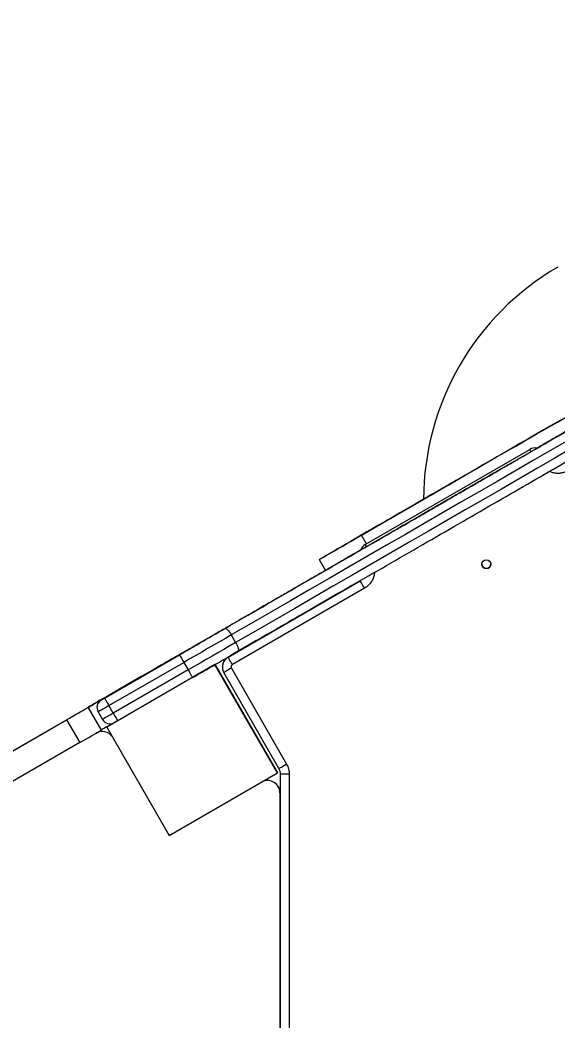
# Model space of a CAD drawing. Header units: millimetres. Extents: x -8083 to 6576, y -6691 to 5601.
# Drawn here: x -2021 to -1591, y 775 to 1575 of the extents above; entities that cross this region are included whole.
import ezdxf

# ---------------------------------------------------------------- set-up
doc = ezdxf.new("R2010")
doc.units = ezdxf.units.MM
for name, color, linetype in [('DIKOM_ОБЪЕКТ', 7, 'Continuous'), ('DIKOM_РАЗМЕР_ЗОНА', 7, 'Continuous'), ('DIKOM_РАЗМЕР_ОБЪЕКТА', 7, 'Continuous')]:
    doc.layers.add(name, color=color, linetype=linetype)
doc.styles.add('style1', font='arial.ttf', dxfattribs={"width": 0.8})
doc.dimstyles.new('1-50', dxfattribs={"dimtxt": 300, "dimasz": 200, "dimexe": 100, "dimexo": 0, "dimgap": 100, "dimtad": 1, "dimtxsty": 'style1', "dimcen": 200, "dimclrd": 7, "dimclre": 7, "dimclrt": 7, "dimadec": 1, "dimazin": 2, "dimtfac": 1, "dimtmove": 0, "dimatfit": 2, "dimfxl": 0, "dimlwd": 25, "dimlwe": 18, "dimarcsym": 0})

# ---------------------------------------------------------------- blocks, each defined once
blk = doc.blocks.new('*D9')
at = {"layer": 'Defpoints', "color": 0, "transparency": 16777216}
for p in [(-396.43, 3600.54), (-7041.64, -3045.53), (-3854.35, -3045.53)]:
    blk.add_point(p, dxfattribs=at)
at = {"layer": 'DIKOM_РАЗМЕР_ОБЪЕКТА', "color": 7, "lineweight": 18, "transparency": 16777216}
for p, q in [((-396.43, 3600.54), (-7141.64, 3600.54)), ((-3854.35, -3045.53), (-7141.64, -3045.53))]:
    blk.add_line(p, q, dxfattribs=at)
at = {"layer": 'DIKOM_РАЗМЕР_ОБЪЕКТА', "color": 7, "lineweight": 25, "transparency": 16777216}
blk.add_line((-7041.64, 3400.54), (-7041.64, -2845.53), dxfattribs=at)
at = {"layer": 'DIKOM_РАЗМЕР_ОБЪЕКТА', "color": 7, "transparency": 16777216}
for points in [[(-7074.97, 3400.54), (-7008.3, 3400.54), (-7041.64, 3600.54)], [(-7074.97, -2845.53), (-7008.3, -2845.53), (-7041.64, -3045.53)]]:
    blk.add_solid(points, dxfattribs=at)
at = {"layer": 'DIKOM_РАЗМЕР_ОБЪЕКТА', "color": 7, "transparency": 16777216, "insert": (-7294.81, 463.59), "char_height": 300, "attachment_point": 5, "rotation": 90, "style": 'style1'}
blk.add_mtext('6650', dxfattribs=at)
blk = doc.blocks.new('*D12')
at = {"layer": 'Defpoints', "color": 0, "transparency": 16777216}
for p in [(-682.93, 5600.54), (-7632.54, -5169.06), (-3908.34, -5169.06)]:
    blk.add_point(p, dxfattribs=at)
at = {"layer": 'DIKOM_РАЗМЕР_ЗОНА', "color": 7, "lineweight": 18, "transparency": 16777216}
for p, q in [((-682.93, 5600.54), (-7732.54, 5600.54)), ((-3908.34, -5169.06), (-7732.54, -5169.06))]:
    blk.add_line(p, q, dxfattribs=at)
at = {"layer": 'DIKOM_РАЗМЕР_ЗОНА', "color": 7, "lineweight": 25, "transparency": 16777216}
blk.add_line((-7632.54, 5400.54), (-7632.54, -4969.06), dxfattribs=at)
at = {"layer": 'DIKOM_РАЗМЕР_ЗОНА', "color": 7, "transparency": 16777216}
for points in [[(-7665.87, 5400.54), (-7599.2, 5400.54), (-7632.54, 5600.54)], [(-7665.87, -4969.06), (-7599.2, -4969.06), (-7632.54, -5169.06)]]:
    blk.add_solid(points, dxfattribs=at)
at = {"layer": 'DIKOM_РАЗМЕР_ЗОНА', "color": 7, "transparency": 16777216, "insert": (-7885.71, 474.85), "char_height": 300, "attachment_point": 5, "rotation": 90, "style": 'style1'}
blk.add_mtext('10800', dxfattribs=at)

msp = doc.modelspace()

# ---------------------------------------------------------------- linework, layer by layer
at = {"layer": 'DIKOM_ОБЪЕКТ', "color": 7, "linetype": 'Continuous', "lineweight": 15}
for p, q in [((-1608.601, 1232.176), (-1747.165, 1152.176)), ((-1744.701, 1155.908), (-1613.064, 1231.908)), ((-1628.519, 1220.676), (-1628.519, 1220.675)), ((-1747.841, 1163.338), (-1681.843, 1201.441)), ((-1743.838, 1156.406), (-1747.841, 1163.338)), ((-1727.246, 1163.675), (-1727.246, 1163.676)), ((-1781.497, 1143.906), (-1776.497, 1135.246)), ((-1854.478, 1065.97), (-1748.789, 1126.99)), ((-1854.478, 1065.97), (-1748.789, 1126.989)), ((-1745.289, 1120.927), (-1850.978, 1059.908)), ((-1748.789, 1126.989), (-1748.789, 1126.99)), ((-1851.903, 1083.621), (-1848.403, 1077.559)), ((-1953.219, 1033.209), (-1893.341, 1067.78)), ((-1897.864, 1065.329), (-1897.864, 1065.329)), ((-1887.403, 1071.209), (-1887.274, 1071.283)), ((-1887.402, 1071.209), (-1887.403, 1071.209)), ((-1864.89, 1060.059), (-1951.492, 1010.059)), ((-1949.719, 1027.146), (-1889.841, 1061.717)), ((-1889.841, 1061.717), (-1886.341, 1055.655)), ((-1814.89, 973.457), (-1864.89, 1060.059)), ((-1864.779, 1060.027), (-1814.893, 973.622)), ((-1858.977, 1058.176), (-1858.977, 1058.176)), ((-1851.713, 1057.181), (-1807.636, 980.286)), ((-1886.341, 1055.655), (-1946.219, 1021.084)), ((-1923.775, 1050.208), (-1944.559, 1038.209)), ((-1923.847, 1050.331), (-1940.428, 1040.758)), ((-1940.422, 1040.761), (-1923.843, 1050.333)), ((-1923.847, 1050.33), (-1940.401, 1040.773)), ((-1940.394, 1040.776), (-1923.843, 1050.332)), ((-1923.847, 1050.329), (-1940.374, 1040.788)), ((-1940.367, 1040.791), (-1923.843, 1050.332)), ((-1923.845, 1050.329), (-1940.335, 1040.809)), ((-1940.325, 1040.814), (-1923.845, 1050.329)), ((-1923.845, 1050.329), (-1940.315, 1040.82)), ((-1940.305, 1040.825), (-1923.845, 1050.329)), ((-1923.845, 1050.329), (-1923.775, 1050.208)), ((-1923.845, 1050.329), (-1923.845, 1050.329)), ((-1923.843, 1050.333), (-1923.843, 1050.332)), ((-1923.843, 1050.332), (-1923.843, 1050.331)), ((-1923.843, 1050.332), (-1923.843, 1050.332)), ((-1813.709, 976.805), (-1857.786, 1053.7)), ((-1940.421, 1040.761), (-1940.422, 1040.761)), ((-1940.394, 1040.776), (-1940.394, 1040.776)), ((-1940.367, 1040.791), (-1940.367, 1040.791)), ((-1940.325, 1040.814), (-1940.325, 1040.814)), ((-1940.236, 1040.705), (-1940.305, 1040.825)), ((-1966.417, 1025.753), (-2110.529, 942.55)), ((-1966.41, 1025.757), (-1966.417, 1025.753)), ((-1966.383, 1025.772), (-1966.4, 1025.762)), ((-1966.356, 1025.787), (-1966.373, 1025.777)), ((-1966.316, 1025.809), (-1966.346, 1025.792)), ((-1966.296, 1025.82), (-1966.306, 1025.814)), ((-1966.281, 1025.828), (-1966.286, 1025.825)), ((-1955.781, 1007.642), (-1966.281, 1025.828)), ((-1959.317, 1025.647), (-1959.317, 1025.647)), ((-1955.817, 1031.709), (-1955.817, 1031.709)), ((-1946.219, 1021.084), (-1949.719, 1027.146)), ((-1958.379, 1022.147), (-1954.879, 1016.084)), ((-2476.368, 731.329), (-1983.6, 1015.829)), ((-1983.6, 1015.829), (-1973.1, 997.643)), ((-1951.518, 1009.949), (-1951.584, 1010.065)), ((-1951.579, 1010.068), (-1951.512, 1009.953)), ((-1951.503, 1009.958), (-1951.57, 1010.073)), ((-1951.552, 1010.083), (-1951.485, 1009.968)), ((-1951.476, 1009.973), (-1951.543, 1010.089)), ((-1951.525, 1010.099), (-1951.458, 1009.983)), ((-1951.512, 1009.953), (-1951.518, 1009.949)), ((-1951.492, 1010.063), (-1951.516, 1010.104)), ((-1951.51, 1010.108), (-1951.492, 1010.078)), ((-1951.485, 1009.968), (-1951.503, 1009.958)), ((-1951.492, 1010.059), (-1951.493, 1010.117)), ((-1951.492, 1010.059), (-1901.492, 923.456)), ((-1951.476, 1009.973), (-1951.485, 1009.968)), ((-1951.458, 1009.983), (-1951.476, 1009.973)), ((-1944.449, 1014.184), (-1945.213, 1013.743)), ((-1973.1, 997.643), (-2465.868, 713.142)), ((-1901.492, 923.456), (-1814.89, 973.457)), ((-1814.893, 973.622), (-1814.89, 973.457)), ((-1812.518, 405.6), (-1812.518, 972.33)), ((-1805.518, 972.33), (-1812.518, 972.33)), ((-1805.518, 972.33), (-1805.518, 405.6)), ((-1812.927, 957.54), (-1812.927, 957.542)), ((-1812.925, 957.334), (-1812.925, 400.122))]:
    msp.add_line(p, q, dxfattribs=at)
at = {"layer": 'DIKOM_ОБЪЕКТ', "color": 7, "linetype": 'Continuous', "lineweight": 15, "flags": 128}
for points in [[(-1747.841, 1163.338), (-1743.325, 1165.944), (-1738.55, 1168.701), (-1733.522, 1171.605), (-1728.245, 1174.651), (-1722.728, 1177.836), (-1716.976, 1181.157), (-1710.997, 1184.609), (-1704.798, 1188.188), (-1698.386, 1191.89), (-1691.77, 1195.71), (-1684.957, 1199.643), (-1677.956, 1203.685), (-1670.775, 1207.831), (-1663.422, 1212.076), (-1655.908, 1216.415), (-1648.24, 1220.842), (-1640.429, 1225.351), (-1632.484, 1229.939), (-1624.414, 1234.597), (-1616.23, 1239.323), (-1607.941, 1244.108), (-1599.558, 1248.948), (-1591.09, 1253.837), (-1582.548, 1258.769)], [(-1587.869, 1255.697), (-1594.737, 1251.732), (-1601.492, 1247.832), (-1608.122, 1244.004), (-1614.615, 1240.255), (-1620.961, 1236.591), (-1627.148, 1233.019), (-1633.165, 1229.545), (-1639.002, 1226.176), (-1644.648, 1222.916), (-1650.093, 1219.772), (-1655.328, 1216.749), (-1660.345, 1213.853), (-1665.133, 1211.089), (-1669.685, 1208.461), (-1673.992, 1205.974), (-1678.047, 1203.633), (-1681.843, 1201.441)], [(-1583.405, 1238.638), (-1597.143, 1230.707), (-1611.049, 1222.678), (-1625.119, 1214.555), (-1639.346, 1206.341), (-1653.726, 1198.039), (-1668.252, 1189.652), (-1682.918, 1181.184), (-1697.721, 1172.638), (-1712.652, 1164.017), (-1727.708, 1155.325), (-1742.881, 1146.565), (-1758.167, 1137.739), (-1773.559, 1128.853), (-1789.051, 1119.908), (-1804.638, 1110.909), (-1820.313, 1101.86), (-1836.069, 1092.762), (-1851.903, 1083.621)], [(-1579.905, 1232.576), (-1593.643, 1224.644), (-1607.549, 1216.616), (-1621.619, 1208.493), (-1635.846, 1200.279), (-1650.226, 1191.977), (-1664.752, 1183.59), (-1679.418, 1175.122), (-1694.221, 1166.576), (-1709.152, 1157.955), (-1724.208, 1149.263), (-1739.381, 1140.502), (-1754.667, 1131.677), (-1770.059, 1122.791), (-1785.551, 1113.846), (-1801.138, 1104.847), (-1816.813, 1095.797), (-1832.569, 1086.7), (-1848.403, 1077.559)], [(-1598.438, 1238.044), (-1598.699, 1237.893), (-1599.506, 1237.427)], [(-1612.065, 1230.176), (-1612.475, 1230.886), (-1612.798, 1231.447), (-1612.997, 1231.792), (-1613.064, 1231.908)], [(-1681.843, 1201.441), (-1685.374, 1199.403), (-1688.632, 1197.521), (-1691.613, 1195.801), (-1694.311, 1194.243), (-1696.721, 1192.852), (-1698.839, 1191.628), (-1700.662, 1190.576), (-1702.186, 1189.696), (-1703.408, 1188.991), (-1704.327, 1188.46), (-1704.941, 1188.106), (-1705.249, 1187.928), (-1705.249, 1187.928), (-1704.942, 1188.105), (-1704.33, 1188.459), (-1703.412, 1188.988), (-1702.191, 1189.694), (-1700.668, 1190.573), (-1698.846, 1191.625), (-1698.064, 1192.076)], [(-1671.66, 1207.32), (-1671.814, 1207.232), (-1672.261, 1206.973), (-1672.964, 1206.568), (-1673.858, 1206.051), (-1674.864, 1205.47), (-1675.894, 1204.876), (-1676.856, 1204.321), (-1677.663, 1203.855), (-1678.245, 1203.519), (-1678.549, 1203.343), (-1678.549, 1203.343), (-1678.245, 1203.518), (-1677.663, 1203.854), (-1676.856, 1204.32), (-1675.895, 1204.875), (-1674.865, 1205.47), (-1673.858, 1206.051), (-1672.964, 1206.567), (-1672.262, 1206.973), (-1671.814, 1207.232), (-1671.66, 1207.32)], [(-1698.064, 1192.076), (-1698.414, 1191.875), (-1704.825, 1188.173), (-1711.023, 1184.595), (-1717.001, 1181.143), (-1722.752, 1177.823), (-1728.268, 1174.638), (-1733.543, 1171.593), (-1738.571, 1168.69), (-1743.344, 1165.934), (-1747.859, 1163.327), (-1752.108, 1160.874), (-1756.087, 1158.577), (-1759.792, 1156.438), (-1763.217, 1154.461), (-1766.358, 1152.647), (-1769.211, 1151), (-1771.773, 1149.52), (-1774.041, 1148.211), (-1776.013, 1147.073), (-1777.685, 1146.107), (-1779.056, 1145.316), (-1780.123, 1144.699), (-1780.887, 1144.259), (-1781.345, 1143.994), (-1781.497, 1143.906), (-1781.344, 1143.995), (-1780.884, 1144.26), (-1780.12, 1144.702), (-1779.051, 1145.319), (-1777.679, 1146.111), (-1776.005, 1147.077), (-1774.033, 1148.216), (-1771.763, 1149.526), (-1769.2, 1151.006), (-1766.345, 1152.654), (-1763.203, 1154.468), (-1759.777, 1156.446), (-1756.072, 1158.585), (-1752.091, 1160.883), (-1747.841, 1163.338)], [(-1727.09, 1175.318), (-1727.897, 1174.852), (-1728.479, 1174.516), (-1728.783, 1174.341), (-1728.783, 1174.341), (-1728.479, 1174.516), (-1727.897, 1174.852), (-1727.09, 1175.318), (-1726.129, 1175.873), (-1725.099, 1176.468), (-1724.093, 1177.049), (-1723.199, 1177.565), (-1722.496, 1177.971), (-1722.048, 1178.229), (-1721.894, 1178.318), (-1722.047, 1178.229), (-1722.496, 1177.971), (-1723.198, 1177.565), (-1724.092, 1177.049), (-1725.099, 1176.468), (-1726.129, 1175.873), (-1727.09, 1175.318)], [(-1753.905, 1159.837), (-1754.712, 1159.37), (-1755.294, 1159.035), (-1755.598, 1158.859), (-1755.598, 1158.859), (-1755.294, 1159.035), (-1754.712, 1159.37), (-1753.905, 1159.836), (-1752.944, 1160.391), (-1751.914, 1160.986), (-1750.908, 1161.567), (-1750.013, 1162.083), (-1749.311, 1162.489), (-1748.862, 1162.748), (-1748.708, 1162.837), (-1748.862, 1162.748), (-1749.31, 1162.489), (-1750.013, 1162.084), (-1750.907, 1161.567), (-1751.914, 1160.986), (-1752.943, 1160.392), (-1753.905, 1159.837)], [(-1743.701, 1154.176), (-1744.111, 1154.886), (-1744.434, 1155.447), (-1744.633, 1155.792), (-1744.701, 1155.908)], [(-1747.911, 1127.5), (-1749.656, 1126.493), (-1755.336, 1123.213), (-1760.835, 1120.039), (-1766.143, 1116.974), (-1771.248, 1114.027), (-1776.139, 1111.203), (-1780.808, 1108.507), (-1785.244, 1105.946), (-1789.437, 1103.525), (-1793.381, 1101.248), (-1797.066, 1099.121), (-1800.485, 1097.147), (-1803.631, 1095.331), (-1806.497, 1093.676)], [(-1745.289, 1120.927), (-1745.972, 1122.11), (-1746.628, 1123.247), (-1747.234, 1124.295), (-1747.764, 1125.214), (-1748.199, 1125.968), (-1748.522, 1126.528), (-1748.722, 1126.873), (-1748.789, 1126.989)], [(-1856.731, 1088.917), (-1856.404, 1088.95), (-1855.956, 1088.748), (-1855.403, 1088.321), (-1854.767, 1087.683), (-1854.071, 1086.86), (-1853.343, 1085.883), (-1852.611, 1084.789), (-1851.903, 1083.621)], [(-1806.497, 1093.676), (-1809.318, 1092.047), (-1812.433, 1090.249), (-1815.833, 1088.285), (-1819.512, 1086.162), (-1823.459, 1083.883), (-1827.666, 1081.454), (-1832.123, 1078.88), (-1836.819, 1076.169), (-1841.745, 1073.325), (-1846.886, 1070.357), (-1852.233, 1067.27), (-1854.731, 1065.828)], [(-1851.903, 1083.621), (-1856.581, 1080.92), (-1861.285, 1078.204), (-1866.011, 1075.475), (-1870.755, 1072.736), (-1875.514, 1069.989), (-1880.284, 1067.235), (-1885.06, 1064.477), (-1889.841, 1061.717)], [(-1848.403, 1077.559), (-1853.081, 1074.858), (-1857.785, 1072.142), (-1862.511, 1069.413), (-1867.255, 1066.674), (-1872.014, 1063.927), (-1876.784, 1061.173), (-1881.56, 1058.415), (-1886.341, 1055.655)], [(-1848.403, 1077.559), (-1847.745, 1076.361), (-1847.164, 1075.181), (-1846.682, 1074.062), (-1846.316, 1073.048), (-1846.083, 1072.178), (-1845.989, 1071.485), (-1846.038, 1070.996), (-1846.231, 1070.73)], [(-1897.864, 1065.329), (-1898.028, 1065.235), (-1898.516, 1064.953), (-1899.322, 1064.487), (-1900.437, 1063.843), (-1901.847, 1063.03), (-1903.533, 1062.056), (-1905.474, 1060.936), (-1907.646, 1059.681), (-1910.022, 1058.309), (-1912.573, 1056.837), (-1915.264, 1055.283), (-1918.064, 1053.667), (-1920.936, 1052.008), (-1923.845, 1050.329)], [(-1923.845, 1050.329), (-1920.936, 1052.008), (-1918.064, 1053.667), (-1915.264, 1055.283), (-1912.573, 1056.837), (-1910.022, 1058.309), (-1907.646, 1059.681), (-1905.474, 1060.935), (-1903.533, 1062.056), (-1901.847, 1063.03), (-1900.437, 1063.843), (-1899.322, 1064.487), (-1898.516, 1064.953), (-1898.028, 1065.234), (-1897.864, 1065.329)], [(-1893.341, 1067.78), (-1893.274, 1067.663), (-1893.074, 1067.318), (-1892.751, 1066.758), (-1892.316, 1066.004), (-1891.785, 1065.085), (-1891.18, 1064.037), (-1890.524, 1062.9), (-1889.841, 1061.717)], [(-1850.978, 1059.908), (-1851.66, 1061.091), (-1852.317, 1062.228), (-1852.922, 1063.276), (-1853.452, 1064.194), (-1853.888, 1064.948), (-1854.211, 1065.509), (-1854.41, 1065.854), (-1854.478, 1065.97)], [(-1910.48, 1058.046), (-1910.022, 1058.31), (-1907.646, 1059.682), (-1905.474, 1060.936), (-1904.079, 1061.741)], [(-1851.713, 1057.181), (-1852.898, 1056.502), (-1854.037, 1055.849), (-1855.087, 1055.247), (-1856.007, 1054.72), (-1856.763, 1054.287), (-1857.323, 1053.965), (-1857.669, 1053.767), (-1857.786, 1053.7)], [(-1930.898, 1046.26), (-1930.744, 1046.349), (-1930.297, 1046.607), (-1929.594, 1047.013), (-1928.7, 1047.529), (-1927.693, 1048.11), (-1926.664, 1048.705), (-1925.702, 1049.26), (-1924.895, 1049.726), (-1924.313, 1050.062), (-1924.009, 1050.237), (-1924.009, 1050.237), (-1924.313, 1050.062), (-1924.894, 1049.726), (-1925.702, 1049.26), (-1926.663, 1048.705), (-1927.693, 1048.111), (-1928.699, 1047.529), (-1929.594, 1047.013), (-1930.296, 1046.607), (-1930.744, 1046.349), (-1930.898, 1046.26)], [(-1930.87, 1046.275), (-1930.716, 1046.364), (-1930.268, 1046.623), (-1929.566, 1047.028), (-1928.672, 1047.544), (-1927.665, 1048.126), (-1926.635, 1048.72), (-1925.674, 1049.275), (-1924.867, 1049.741), (-1924.285, 1050.077), (-1923.981, 1050.253), (-1923.98, 1050.253), (-1924.285, 1050.077), (-1924.866, 1049.741), (-1925.674, 1049.275), (-1926.635, 1048.72), (-1927.664, 1048.126), (-1928.672, 1047.545), (-1929.566, 1047.028), (-1930.268, 1046.623), (-1930.716, 1046.364), (-1930.87, 1046.275)], [(-1930.842, 1046.291), (-1930.689, 1046.379), (-1930.24, 1046.638), (-1929.538, 1047.044), (-1928.644, 1047.56), (-1927.637, 1048.141), (-1926.607, 1048.736), (-1925.646, 1049.291), (-1924.839, 1049.757), (-1924.257, 1050.092), (-1923.953, 1050.268), (-1923.953, 1050.268), (-1924.257, 1050.093), (-1924.839, 1049.757), (-1925.646, 1049.291), (-1926.607, 1048.736), (-1927.637, 1048.141), (-1928.643, 1047.56), (-1929.537, 1047.044), (-1930.24, 1046.638), (-1930.688, 1046.38), (-1930.842, 1046.291)], [(-1930.801, 1046.313), (-1930.647, 1046.402), (-1930.199, 1046.661), (-1929.497, 1047.066), (-1928.603, 1047.583), (-1927.596, 1048.164), (-1926.566, 1048.758), (-1925.605, 1049.313), (-1924.798, 1049.779), (-1924.216, 1050.115), (-1923.912, 1050.291), (-1923.912, 1050.291), (-1924.216, 1050.115), (-1924.797, 1049.78), (-1925.605, 1049.313), (-1926.566, 1048.759), (-1927.596, 1048.164), (-1928.602, 1047.583), (-1929.496, 1047.066), (-1930.199, 1046.661), (-1930.647, 1046.402), (-1930.801, 1046.313)], [(-1930.78, 1046.325), (-1930.627, 1046.414), (-1930.178, 1046.672), (-1929.476, 1047.078), (-1928.582, 1047.594), (-1927.575, 1048.175), (-1926.546, 1048.77), (-1925.584, 1049.325), (-1924.777, 1049.791), (-1924.195, 1050.127), (-1923.891, 1050.302), (-1923.891, 1050.302), (-1924.195, 1050.127), (-1924.777, 1049.791), (-1925.584, 1049.325), (-1926.545, 1048.77), (-1927.575, 1048.175), (-1928.581, 1047.594), (-1929.476, 1047.078), (-1930.178, 1046.672), (-1930.626, 1046.414), (-1930.78, 1046.325)], [(-1930.703, 1046.209), (-1930.549, 1046.298), (-1930.101, 1046.556), (-1929.398, 1046.962), (-1928.504, 1047.478), (-1927.498, 1048.059), (-1926.468, 1048.654), (-1925.506, 1049.209), (-1924.699, 1049.675), (-1924.118, 1050.011), (-1923.813, 1050.186), (-1923.813, 1050.186), (-1924.118, 1050.011), (-1924.699, 1049.675), (-1925.506, 1049.209), (-1926.468, 1048.654), (-1927.498, 1048.059), (-1928.504, 1047.478), (-1929.398, 1046.962), (-1930.101, 1046.556), (-1930.549, 1046.298), (-1930.703, 1046.209)], [(-1886.341, 1055.655), (-1885.658, 1054.473), (-1885.001, 1053.335), (-1884.396, 1052.287), (-1883.866, 1051.369), (-1883.431, 1050.615), (-1883.107, 1050.055), (-1882.908, 1049.71), (-1882.841, 1049.593)], [(-1940.428, 1040.758), (-1943.337, 1039.079), (-1946.209, 1037.42), (-1949.009, 1035.804), (-1951.701, 1034.25), (-1954.25, 1032.777), (-1956.627, 1031.405), (-1958.8, 1030.151), (-1960.741, 1029.03), (-1962.427, 1028.057), (-1963.837, 1027.243), (-1964.952, 1026.599), (-1965.758, 1026.133), (-1966.247, 1025.851), (-1966.41, 1025.757)], [(-1940.401, 1040.773), (-1943.309, 1039.093), (-1946.182, 1037.435), (-1948.981, 1035.819), (-1951.674, 1034.264), (-1954.223, 1032.792), (-1956.6, 1031.42), (-1958.772, 1030.166), (-1960.714, 1029.045), (-1962.4, 1028.072), (-1963.81, 1027.258), (-1964.924, 1026.614), (-1965.731, 1026.148), (-1966.22, 1025.866), (-1966.383, 1025.772)], [(-1940.335, 1040.809), (-1943.244, 1039.13), (-1946.116, 1037.471), (-1948.916, 1035.855), (-1951.607, 1034.301), (-1954.158, 1032.829), (-1956.534, 1031.457), (-1958.706, 1030.203), (-1960.647, 1029.082), (-1962.333, 1028.108), (-1963.743, 1027.295), (-1964.858, 1026.651), (-1965.665, 1026.185), (-1966.153, 1025.903), (-1966.316, 1025.809)], [(-1940.315, 1040.82), (-1943.224, 1039.14), (-1946.096, 1037.482), (-1948.896, 1035.866), (-1951.587, 1034.312), (-1954.137, 1032.84), (-1956.513, 1031.468), (-1958.686, 1030.214), (-1960.627, 1029.093), (-1962.313, 1028.119), (-1963.722, 1027.306), (-1964.837, 1026.662), (-1965.644, 1026.196), (-1966.132, 1025.914), (-1966.296, 1025.82)], [(-1966.286, 1025.825), (-1966.123, 1025.92), (-1965.635, 1026.201), (-1964.829, 1026.667), (-1963.714, 1027.311), (-1962.304, 1028.124), (-1960.619, 1029.098), (-1958.677, 1030.218), (-1956.505, 1031.473), (-1954.128, 1032.845), (-1951.578, 1034.317), (-1948.887, 1035.871), (-1946.087, 1037.487), (-1943.214, 1039.146), (-1940.305, 1040.825)], [(-1940.374, 1040.788), (-1943.282, 1039.108), (-1946.155, 1037.45), (-1947.872, 1036.458)], [(-1945.677, 1037.726), (-1943.303, 1039.097), (-1940.394, 1040.776)], [(-1945.677, 1037.727), (-1943.33, 1039.082), (-1940.422, 1040.761)], [(-1945.676, 1037.725), (-1943.234, 1039.135), (-1940.325, 1040.814)], [(-1945.676, 1037.726), (-1943.276, 1039.112), (-1940.367, 1040.791)], [(-1953.219, 1033.209), (-1953.152, 1033.092), (-1952.953, 1032.747), (-1952.629, 1032.187), (-1952.194, 1031.433), (-1951.664, 1030.515), (-1951.059, 1029.466), (-1950.402, 1028.329), (-1949.719, 1027.146)], [(-1983.6, 1015.829), (-1981.135, 1017.252), (-1978.72, 1018.646), (-1976.405, 1019.983), (-1974.236, 1021.235), (-1972.257, 1022.378), (-1970.51, 1023.386), (-1969.03, 1024.241), (-1967.845, 1024.925), (-1966.982, 1025.424), (-1966.457, 1025.727), (-1966.281, 1025.828)], [(-1966.4, 1025.762), (-1966.237, 1025.857), (-1965.749, 1026.138), (-1964.943, 1026.604), (-1963.828, 1027.247), (-1962.419, 1028.061), (-1960.734, 1029.034), (-1958.792, 1030.155), (-1956.62, 1031.409), (-1955.869, 1031.843)], [(-1966.373, 1025.777), (-1966.21, 1025.872), (-1965.722, 1026.153), (-1964.916, 1026.619), (-1963.801, 1027.262), (-1962.392, 1028.076), (-1960.706, 1029.049), (-1958.765, 1030.17), (-1956.593, 1031.424), (-1955.868, 1031.843)], [(-1955.75, 1031.91), (-1956.573, 1031.435), (-1958.745, 1030.181), (-1960.687, 1029.06), (-1962.373, 1028.086), (-1963.782, 1027.273), (-1964.897, 1026.629), (-1965.704, 1026.163), (-1966.192, 1025.881), (-1966.356, 1025.787)], [(-1966.346, 1025.792), (-1966.183, 1025.887), (-1965.695, 1026.168), (-1964.889, 1026.634), (-1963.774, 1027.277), (-1962.365, 1028.091), (-1960.679, 1029.064), (-1958.738, 1030.185), (-1956.566, 1031.439), (-1955.867, 1031.843)], [(-1966.306, 1025.814), (-1966.143, 1025.909), (-1965.655, 1026.19), (-1964.849, 1026.656), (-1963.734, 1027.3), (-1962.324, 1028.113), (-1960.639, 1029.087), (-1958.697, 1030.207), (-1956.525, 1031.462), (-1955.866, 1031.842)], [(-1949.719, 1027.146), (-1951.409, 1026.171), (-1953.034, 1025.233), (-1954.531, 1024.369), (-1955.843, 1023.611), (-1956.92, 1022.989), (-1957.72, 1022.527), (-1958.213, 1022.243), (-1958.379, 1022.147)], [(-1946.219, 1021.084), (-1947.909, 1020.109), (-1949.534, 1019.171), (-1951.031, 1018.307), (-1952.343, 1017.549), (-1953.42, 1016.927), (-1954.22, 1016.465), (-1954.713, 1016.18), (-1954.879, 1016.084)], [(-1946.219, 1021.084), (-1945.536, 1019.902), (-1944.88, 1018.764), (-1944.275, 1017.716), (-1943.744, 1016.798), (-1943.309, 1016.044), (-1942.986, 1015.484), (-1942.786, 1015.139), (-1942.719, 1015.022)], [(-1946.116, 1013.222), (-1948.177, 1012.032), (-1950.119, 1010.911), (-1951.804, 1009.938), (-1953.214, 1009.124), (-1954.329, 1008.48), (-1955.135, 1008.015), (-1955.623, 1007.733), (-1955.781, 1007.642)], [(-1973.1, 997.643), (-1970.635, 999.066), (-1968.22, 1000.46), (-1965.904, 1001.797), (-1963.736, 1003.049), (-1961.757, 1004.191), (-1960.01, 1005.2), (-1958.529, 1006.055), (-1957.345, 1006.738), (-1956.482, 1007.237), (-1955.957, 1007.54), (-1955.781, 1007.642)], [(-1807.636, 980.286), (-1808.821, 979.607), (-1809.961, 978.954), (-1811.011, 978.352), (-1811.931, 977.825), (-1812.686, 977.392), (-1813.247, 977.07), (-1813.593, 976.872), (-1813.709, 976.805)]]:
    msp.add_lwpolyline(points, dxfattribs=at)
at = {"layer": 'DIKOM_ОБЪЕКТ', "color": 7, "linetype": 'Continuous', "lineweight": 15}
msp.add_circle((-1647.883, 1140.214), 3.5, dxfattribs=at)
for centre, radius, start, end in [((-1483.065, 1191.498), 215, 120, 179.846072), ((-1608.565, 1224.114), 9, 82.371839, 120), ((-1608.565, 1224.114), 9, 82.371618, 120), ((-1740.201, 1148.114), 9, 120, 157.677094), ((-1740.201, 1148.114), 9, 120, 157.677319), ((-1647.883, 1140.215), 3.5, 180, 359.639667), ((-1849.978, 1058.176), 9, 120, 209.821493), ((-1849.978, 1058.176), 9, 120, 180), ((-1952.317, 1025.647), 7, 120, 210), ((-1952.317, 1025.647), 7, 120, 180), ((-1948.817, 1019.584), 7, 210, 300), ((-1955.154, 996.463), 10, 34.518738, 120), ((-1955.154, 996.462), 10, 34.473031, 120), ((-1821.518, 972.33), 9, 360, 29.821493), ((-1822.925, 957.334), 10, 359.999915, 113.968312), ((-1822.925, 957.336), 10, 1.18119, 113.906652)]:
    msp.add_arc(centre, radius, start, end, dxfattribs=at)
for points, knots in [([(-1440.495, 1329.232), (-1442.157, 1328.273), (-1445.517, 1326.333), (-1451.325, 1322.98), (-1457.763, 1319.263), (-1464.871, 1315.159), (-1472.624, 1310.682), (-1480.992, 1305.852), (-1489.925, 1300.693), (-1499.355, 1295.25), (-1509.214, 1289.557), (-1519.426, 1283.661), (-1529.905, 1277.611), (-1540.559, 1271.46), (-1551.299, 1265.259), (-1562.038, 1259.059), (-1572.674, 1252.919), (-1583.127, 1246.884), (-1593.305, 1241.007), (-1601.393, 1236.337), (-1606, 1233.678), (-1607.385, 1232.878)], [0, 0, 0, 0, 0.0501104, 0.1012998, 0.1534993, 0.2066272, 0.2605965, 0.3155045, 0.3709643, 0.4268563, 0.4830561, 0.5394383, 0.5958181, 0.6520172, 0.7079086, 0.7633699, 0.8182795, 0.8722478, 0.9253748, 0.9775727, 1, 1, 1, 1]), ([(-1856.731, 1088.917), (-1846.706, 1094.704), (-1826.641, 1106.289), (-1796.852, 1123.488), (-1767.298, 1140.55), (-1738.046, 1157.439), (-1709.162, 1174.115), (-1680.712, 1190.541), (-1652.757, 1206.681), (-1625.359, 1222.499), (-1598.579, 1237.96), (-1572.473, 1253.033), (-1547.086, 1267.69), (-1522.494, 1281.888), (-1498.651, 1295.655), (-1483.435, 1304.439), (-1475.834, 1308.828)], [0, 0, 0, 0, 0.0708769, 0.1418773, 0.2132172, 0.2847316, 0.3563875, 0.4281773, 0.5000001, 0.5718223, 0.6436121, 0.7152681, 0.7867825, 0.8581225, 0.9291229, 1, 1, 1, 1]), ([(-1846.231, 1070.73), (-1836.206, 1076.517), (-1816.141, 1088.102), (-1786.352, 1105.301), (-1756.798, 1122.364), (-1727.546, 1139.253), (-1698.663, 1155.929), (-1670.212, 1172.354), (-1642.257, 1188.495), (-1614.859, 1204.312), (-1588.079, 1219.774), (-1561.973, 1234.847), (-1536.586, 1249.504), (-1511.994, 1263.702), (-1488.15, 1277.468), (-1472.935, 1286.253), (-1465.334, 1290.641)], [0, 0, 0, 0, 0.0708768, 0.1418772, 0.2132174, 0.2847315, 0.3563878, 0.4281773, 0.5000002, 0.5718222, 0.6436121, 0.7152683, 0.7867824, 0.8581224, 0.9291237, 1, 1, 1, 1]), ([(-1597.342, 1238.676), (-1597.379, 1238.655), (-1597.454, 1238.611), (-1598.081, 1238.25), (-1599.119, 1237.65), (-1600.584, 1236.805), (-1602.384, 1235.765), (-1604.401, 1234.601), (-1606.499, 1233.389), (-1607.914, 1232.572), (-1608.601, 1232.176)], [0, 0, 0, 0, 0.1165131, 0.2400101, 0.3686414, 0.5000025, 0.6313537, 0.7599838, 0.8834684, 1, 1, 1, 1]), ([(-1607.384, 1232.878), (-1607.106, 1233.039), (-1606.101, 1233.619), (-1604.403, 1234.6), (-1602.383, 1235.766), (-1600.584, 1236.805), (-1599.119, 1237.65), (-1598.08, 1238.25), (-1597.454, 1238.611), (-1597.379, 1238.655), (-1597.342, 1238.676)], [0, 0, 0, 0, 0.0508704, 0.1835282, 0.3217154, 0.4628338, 0.6039627, 0.7421457, 0.8748212, 1, 1, 1, 1]), ([(-1628.519, 1220.675), (-1628.559, 1220.652), (-1628.638, 1220.607), (-1629.293, 1220.228), (-1630.364, 1219.61), (-1631.935, 1218.703), (-1633.976, 1217.524), (-1636.511, 1216.061), (-1639.496, 1214.337), (-1642.915, 1212.364), (-1646.706, 1210.174), (-1650.798, 1207.812), (-1655.136, 1205.307), (-1660.104, 1202.439), (-1665.691, 1199.214), (-1671.8, 1195.687), (-1677.382, 1192.464), (-1682.399, 1189.567), (-1686.967, 1186.93), (-1691.545, 1184.287), (-1696.144, 1181.632), (-1700.629, 1179.042), (-1704.967, 1176.538), (-1709.059, 1174.175), (-1712.85, 1171.986), (-1716.269, 1170.013), (-1719.254, 1168.289), (-1721.788, 1166.826), (-1724.053, 1165.519), (-1725.847, 1164.483), (-1727.031, 1163.799), (-1727.175, 1163.716), (-1727.246, 1163.675)], [0, 0, 0, 0, 0.0291255, 0.0582524, 0.0891258, 0.120002, 0.1521622, 0.1843266, 0.2170832, 0.2500174, 0.2829502, 0.3157092, 0.3478687, 0.3800316, 0.4211701, 0.4611871, 0.5000008, 0.5291237, 0.5582528, 0.589127, 0.6200025, 0.6521625, 0.6843251, 0.7170845, 0.7500168, 0.782951, 0.8157095, 0.8478683, 0.8800325, 0.9211702, 0.9611868, 1, 1, 1, 1]), ([(-1677.58, 1192.35), (-1676.176, 1193.161), (-1673.266, 1194.841), (-1668.798, 1197.42), (-1664.221, 1200.064), (-1659.621, 1202.719), (-1655.136, 1205.309), (-1650.798, 1207.813), (-1646.706, 1210.175), (-1642.915, 1212.364), (-1639.496, 1214.338), (-1636.511, 1216.062), (-1633.977, 1217.525), (-1631.713, 1218.832), (-1629.919, 1219.867), (-1628.734, 1220.552), (-1628.59, 1220.635), (-1628.519, 1220.676)], [0, 0, 0, 0, 0.054553, 0.11304, 0.1750258, 0.2370236, 0.3015964, 0.3661733, 0.4319493, 0.4980723, 0.5641992, 0.6299706, 0.694544, 0.7591236, 0.8417218, 0.9220691, 1, 1, 1, 1]), ([(-1582.476, 1214.927), (-1583.347, 1214.484), (-1585.141, 1213.572), (-1588.17, 1212.85), (-1591.386, 1212.705), (-1594.558, 1213.169), (-1596.485, 1213.998), (-1597.4, 1214.392)], [0, 0, 0, 0, 0.1883196, 0.3878942, 0.5957971, 0.8081147, 1, 1, 1, 1]), ([(-1727.246, 1163.676), (-1727.206, 1163.698), (-1727.127, 1163.744), (-1726.472, 1164.123), (-1725.401, 1164.741), (-1723.83, 1165.648), (-1721.789, 1166.826), (-1719.254, 1168.29), (-1716.269, 1170.014), (-1712.85, 1171.987), (-1709.059, 1174.176), (-1704.967, 1176.538), (-1700.629, 1179.043), (-1695.662, 1181.911), (-1690.074, 1185.137), (-1684.065, 1188.606), (-1680.091, 1190.9), (-1678.186, 1192)], [0, 0, 0, 0, 0.0584805, 0.1169626, 0.1789525, 0.2409483, 0.3055234, 0.370102, 0.4358772, 0.5020042, 0.5681293, 0.6339053, 0.6984779, 0.7630571, 0.8456583, 0.9260077, 1, 1, 1, 1]), ([(-1747.165, 1152.176), (-1747.852, 1151.779), (-1749.266, 1150.963), (-1751.364, 1149.751), (-1753.382, 1148.587), (-1755.182, 1147.547), (-1756.646, 1146.702), (-1757.685, 1146.102), (-1758.311, 1145.74), (-1758.387, 1145.697), (-1758.423, 1145.676)], [0, 0, 0, 0, 0.116513, 0.2399954, 0.3686246, 0.499998, 0.6313481, 0.7599812, 0.8834799, 1, 1, 1, 1]), ([(-1748.39, 1151.469), (-1750.208, 1150.419), (-1755.396, 1147.424), (-1763.468, 1142.764), (-1772.572, 1137.508), (-1781.082, 1132.594), (-1788.94, 1128.057), (-1796.073, 1123.939), (-1802.407, 1120.282), (-1807.978, 1117.066), (-1811.002, 1115.32), (-1812.506, 1114.452)], [0, 0, 0, 0, 0.0631721, 0.1802232, 0.2979911, 0.4161819, 0.5343709, 0.652139, 0.7691888, 0.8852366, 1, 1, 1, 1]), ([(-1758.423, 1145.676), (-1758.387, 1145.697), (-1758.311, 1145.741), (-1757.685, 1146.102), (-1756.646, 1146.702), (-1755.182, 1147.548), (-1753.382, 1148.586), (-1751.362, 1149.752), (-1749.667, 1150.732), (-1748.666, 1151.31), (-1748.39, 1151.469)], [0, 0, 0, 0, 0.125245, 0.2579972, 0.3962656, 0.5374615, 0.6786735, 0.8169435, 0.9496824, 1, 1, 1, 1]), ([(-1737.363, 1133.584), (-1737.48, 1132.595), (-1737.726, 1130.511), (-1738.91, 1127.533), (-1740.642, 1124.82), (-1742.783, 1122.558), (-1744.47, 1121.46), (-1745.289, 1120.927)], [0, 0, 0, 0, 0.191895, 0.4041922, 0.6120804, 0.8116761, 1, 1, 1, 1]), ([(-1812.506, 1114.452), (-1813.857, 1113.672), (-1816.559, 1112.111), (-1821.488, 1109.266), (-1827.062, 1106.047), (-1833.389, 1102.395), (-1840.37, 1098.364), (-1848.019, 1093.948), (-1856.245, 1089.198), (-1865.014, 1084.135), (-1874.237, 1078.811), (-1883.849, 1073.261), (-1891.724, 1068.715), (-1896.457, 1065.982), (-1897.794, 1065.21)], [0, 0, 0, 0, 0.0838909, 0.1677842, 0.2544255, 0.3410699, 0.4296497, 0.5182327, 0.6078122, 0.6973954, 0.7869759, 0.8765587, 0.965139, 1, 1, 1, 1]), ([(-1893.341, 1067.78), (-1889.241, 1070.147), (-1881.04, 1074.882), (-1868.792, 1081.953), (-1860.751, 1086.596), (-1856.731, 1088.917)], [0, 0, 0, 0, 0.3332925, 0.6667061, 1, 1, 1, 1]), ([(-1887.402, 1071.208), (-1887.454, 1071.178), (-1887.56, 1071.117), (-1888.434, 1070.613), (-1889.755, 1069.85), (-1891.424, 1068.887), (-1893.293, 1067.807), (-1895.492, 1066.538), (-1898.01, 1065.084), (-1900.8, 1063.473), (-1903.815, 1061.732), (-1907.015, 1059.885), (-1910.675, 1057.772), (-1914.793, 1055.395), (-1919.294, 1052.796), (-1922.297, 1051.062), (-1923.775, 1050.208)], [0, 0, 0, 0, 0.0776304, 0.1576666, 0.2399517, 0.3042769, 0.3686063, 0.4343009, 0.5000009, 0.5656951, 0.6313937, 0.6957203, 0.7600507, 0.8423319, 0.9223716, 1, 1, 1, 1]), ([(-1887.274, 1071.283), (-1887.333, 1071.249), (-1887.452, 1071.18), (-1888.416, 1070.623), (-1889.954, 1069.736), (-1892.099, 1068.497), (-1894.687, 1067.003), (-1896.782, 1065.793), (-1897.793, 1065.21)], [0, 0, 0, 0, 0.1665568, 0.3349408, 0.5047898, 0.6746235, 0.8430121, 1, 1, 1, 1]), ([(-1897.793, 1065.209), (-1897.026, 1065.652), (-1895.4, 1066.591), (-1893.297, 1067.805), (-1891.423, 1068.887), (-1889.756, 1069.85), (-1888.434, 1070.613), (-1887.56, 1071.117), (-1887.454, 1071.178), (-1887.402, 1071.208)], [0, 0, 0, 0, 0.1193009, 0.2525342, 0.3829679, 0.5134219, 0.6802739, 0.8425724, 1, 1, 1, 1]), ([(-1882.841, 1049.593), (-1878.741, 1051.96), (-1870.54, 1056.695), (-1858.292, 1063.766), (-1850.251, 1068.409), (-1846.231, 1070.73)], [0, 0, 0, 0, 0.3332913, 0.6667064, 1, 1, 1, 1]), ([(-1850.978, 1059.908), (-1851.119, 1059.812), (-1851.407, 1059.616), (-1851.725, 1059.192), (-1851.936, 1058.706), (-1851.964, 1058.359), (-1851.978, 1058.188)], [0, 0, 0, 0, 0.2457889, 0.5000883, 0.7543215, 1, 1, 1, 1]), ([(-1851.713, 1057.181), (-1851.79, 1057.34), (-1851.945, 1057.659), (-1851.967, 1058.012), (-1851.978, 1058.188)], [0, 0, 0, 0, 0.4999038, 1, 1, 1, 1]), ([(-1944.559, 1038.209), (-1945.246, 1037.812), (-1946.66, 1036.996), (-1948.758, 1035.784), (-1950.776, 1034.619), (-1952.577, 1033.58), (-1954.04, 1032.735), (-1955.079, 1032.135), (-1955.706, 1031.774), (-1955.781, 1031.73), (-1955.817, 1031.709)], [0, 0, 0, 0, 0.1165102, 0.2399939, 0.3686285, 0.4999974, 0.631354, 0.7599807, 0.8834796, 1, 1, 1, 1]), ([(-1955.817, 1031.709), (-1955.782, 1031.729), (-1955.728, 1031.76), (-1955.405, 1031.947), (-1955.069, 1032.14), (-1954.656, 1032.379), (-1954.051, 1032.729), (-1953.546, 1033.02), (-1953.219, 1033.209)], [0, 0, 0, 0, 0.2394132, 0.3696066, 0.4999727, 0.6301646, 0.760523, 1, 1, 1, 1]), ([(-1807.636, 980.286), (-1807.023, 979.03), (-1805.796, 976.516), (-1805.61, 973.725), (-1805.518, 972.33)], [0, 0, 0, 0, 0.5000078, 1, 1, 1, 1])]:
    msp.add_open_spline(points, degree=3, knots=knots, dxfattribs=at)

# ---------------------------------------------------------------- dimensions: what is measured, and where the dimension line sits
at = {"layer": 'DIKOM_РАЗМЕР_ЗОНА'}
dim = msp.add_linear_dim(base=(-7632.537, -5169.059), p1=(-682.93, 5600.541), p2=(-3908.34, -5169.059), angle=90, text='10800', dimstyle='1-50', dxfattribs=at)
dim.commit()
dim.dimension.update_dxf_attribs({"geometry": '*D12', "text_midpoint": (-7632.537, 474.854), "dimtype": 160})
at = {"layer": 'DIKOM_РАЗМЕР_ОБЪЕКТА'}
dim = msp.add_linear_dim(base=(-7041.635, -3045.53), p1=(-396.429, 3600.541), p2=(-3854.351, -3045.53), angle=90, text='6650', dimstyle='1-50', dxfattribs=at)
dim.commit()
dim.dimension.update_dxf_attribs({"geometry": '*D9', "text_midpoint": (-7041.635, 463.594), "dimtype": 160})

doc.saveas('drawing.dxf')
